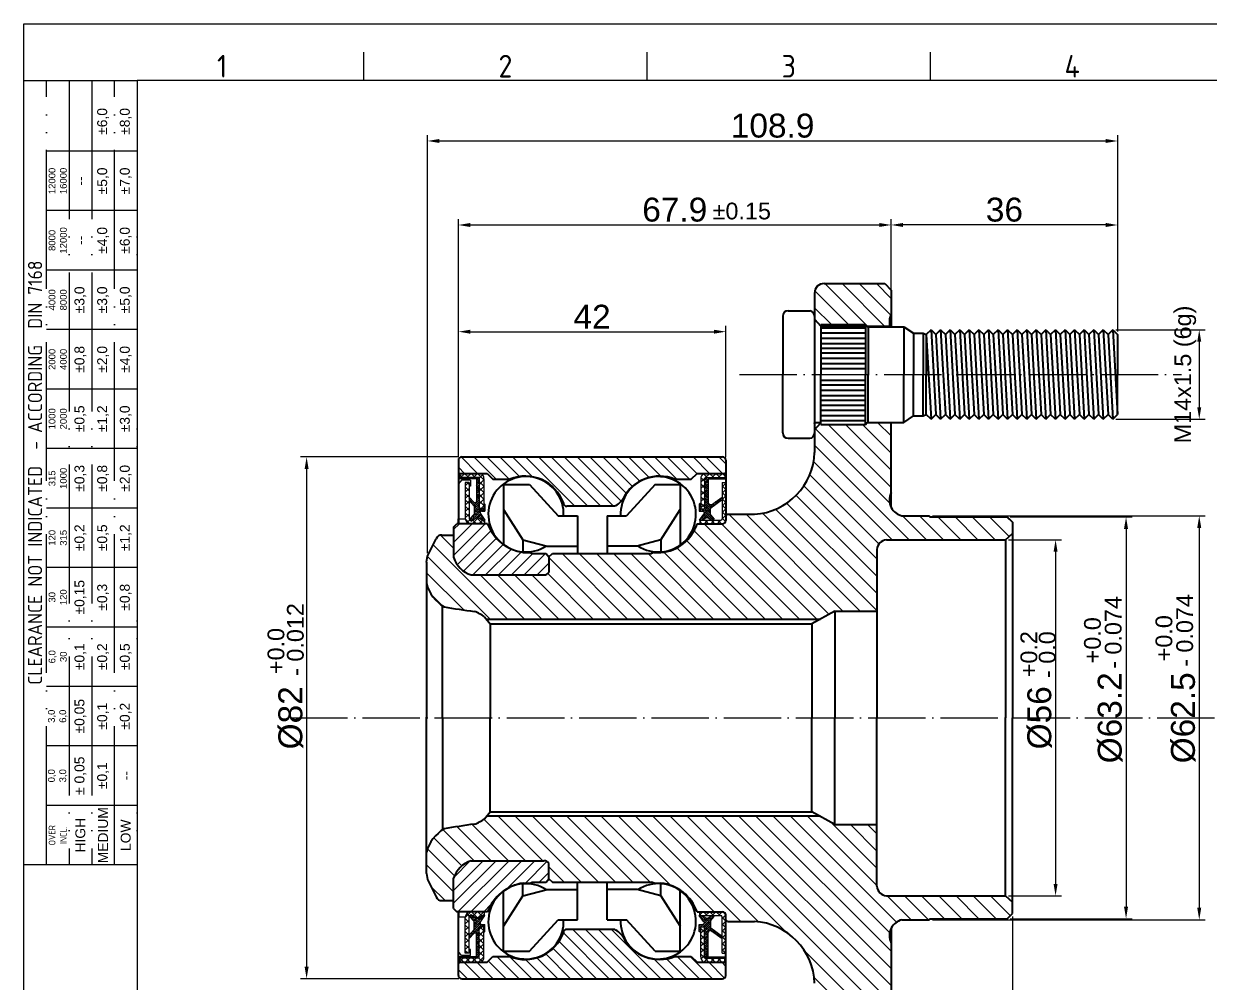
# Model space of a CAD drawing. Header units: millimetres. Extents: x 2411 to 2909, y 698 to 1050.
# Drawn here: x 2411.3 to 2659.3, y 849.1 to 1049.7 of the extents above; entities that cross this region are included whole.
import ezdxf
from ezdxf.enums import TextEntityAlignment as Align

# ---------------------------------------------------------------- set-up
doc = ezdxf.new("R2010")
doc.units = ezdxf.units.MM
doc.linetypes.add('ACAD_ISO04W100', pattern=[30, 24, -3, 0, -3])
doc.linetypes.add('ACAD_ISO05W100', pattern=[33, 24, -3, 0, -3, 0, -3])
for name, color, linetype, lineweight in [('AM_0', 7, 'Continuous', 40), ('AM_4', 1, 'ACAD_ISO04W100', 25), ('AM_5', 3, 'Continuous', 25), ('AM_BOR', 2, 'ACAD_ISO05W100', 35)]:
    doc.layers.add(name, color=color, linetype=linetype, lineweight=lineweight)
doc.styles.add('ACISOTS', font='isocp.shx', dxfattribs={"height": 1})
doc.styles.get("Standard").update_dxf_attribs({"font": 'arial.ttf'})
doc.dimstyles.new('ISO-25', dxfattribs={"dimtxt": 3, "dimasz": 2.5, "dimexe": 1.25, "dimexo": 0.625, "dimtad": 1, "dimtxsty": 'Standard', "dimcen": 2.5, "dimadec": 0, "dimazin": 0, "dimtfac": 1, "dimtmove": 0, "dimatfit": 3, "dimfxl": 1, "dimarcsym": 0})

# ---------------------------------------------------------------- blocks, each defined once
blk = doc.blocks.new('A3 ZTL')
for p, q in [((19.57, 280.82), (19.57, 9.78)), ((401.17, 280.82), (19.57, 280.82))]:
    blk.add_line(p, q)
at = {"layer": 'AM_BOR', "color": 135, "linetype": 'Continuous', "lineweight": 25}
for p, q in [((0, 0), (0, 290.61)), ((0, 290.61), (410.96, 290.61))]:
    blk.add_line(p, q, dxfattribs=at)
at = {"layer": 'AM_BOR', "color": 135, "lineweight": 25}
for p, q in [((58.71, 280.82), (58.71, 285.71)), ((107.63, 280.82), (107.63, 285.71)), ((156.56, 280.82), (156.56, 285.71)), ((3.91, 145.3), (3.91, 280.82)), ((7.83, 280.82), (7.83, 145.3)), ((11.74, 280.82), (11.74, 145.3)), ((15.66, 145.3), (15.66, 280.82)), ((19.57, 268.59), (3.91, 268.59)), ((19.57, 258.32), (3.91, 258.32)), ((19.57, 248.04), (3.91, 248.04)), ((19.57, 237.77), (3.91, 237.77)), ((19.57, 227.5), (3.91, 227.5)), ((19.57, 217.22), (3.91, 217.22)), ((19.57, 206.95), (3.91, 206.95)), ((19.57, 196.67), (3.91, 196.67)), ((19.57, 186.4), (3.91, 186.4)), ((19.57, 176.13), (3.91, 176.13)), ((19.57, 165.85), (3.91, 165.85)), ((19.57, 155.58), (3.91, 155.58))]:
    blk.add_line(p, q, dxfattribs=at)
blk.add_lwpolyline([(19.57, 145.3), (0, 145.3), (0, 280.82), (19.57, 280.82)], close=True, dxfattribs=at)
at = {"layer": 'AM_BOR', "color": 135, "lineweight": 25, "style": 'ACISOTS'}
for s, p in [('1', (34.25, 283.27)), ('2', (83.17, 283.27)), ('3', (132.09, 283.27)), ('4', (181.02, 283.27))]:
    blk.add_text(s, height=3.91, dxfattribs=at).set_placement(p, align=Align.MIDDLE)
at = {"layer": 'AM_BOR', "color": 135, "lineweight": 25, "attachment_point": 5, "rotation": 90}
for s, insert, char_height, width in [('±6,0', (13.7, 273.73), 1.712, 10.274), ('±8,0', (17.61, 273.73), 1.712, 10.274), ('12000\\P16000', (5.87, 263.45), 1.174, 10.274), ('±5,0', (13.7, 263.45), 1.712, 10.274), ('±7,0', (17.61, 263.45), 1.712, 10.274), ('--', (9.78, 263.45), 1.712, 10.274), ('8000\\P12000', (5.87, 253.18), 1.174, 10.274), ('±4,0', (13.7, 253.18), 1.712, 10.274), ('±6,0', (17.61, 253.18), 1.712, 10.274), ('--', (9.78, 253.18), 1.712, 10.274), ('{\\Fisocp.shx|c0;CLEARANCE NOT INDICATED  - ACCORDING  DIN 7168}', (1.96, 213.06), 2.4462, 135.5186), ('4000\\P8000', (5.87, 242.91), 1.174, 10.274), ('±3,0', (9.78, 242.91), 1.712, 10.274), ('±3,0', (13.7, 242.91), 1.712, 10.274), ('±5,0', (17.61, 242.91), 1.712, 10.274), ('2000\\P4000', (5.87, 232.63), 1.174, 10.274), ('±0,8', (9.78, 232.63), 1.712, 10.274), ('±2,0', (13.7, 232.63), 1.712, 10.274), ('±4,0', (17.61, 232.63), 1.712, 10.274), ('1000\\P2000', (5.87, 222.36), 1.174, 10.274), ('±0,5', (9.78, 222.36), 1.712, 10.274), ('±1,2', (13.7, 222.36), 1.712, 10.274), ('±3,0', (17.61, 222.36), 1.712, 10.274), ('315\\P1000', (5.87, 212.08), 1.174, 10.274), ('±0,3', (9.78, 212.08), 1.712, 10.274), ('±0,8', (13.7, 212.08), 1.712, 10.274), ('±2,0', (17.61, 212.08), 1.712, 10.274), ('120\\P315', (5.87, 201.81), 1.174, 10.274), ('±0,2', (9.78, 201.81), 1.712, 10.274), ('±0,5', (13.7, 201.81), 1.712, 10.274), ('±1,2', (17.61, 201.81), 1.712, 10.274), ('30\\P120', (5.87, 191.54), 1.174, 10.274), ('±0,15', (9.78, 191.54), 1.712, 10.274), ('±0,3', (13.7, 191.54), 1.712, 10.274), ('±0,8', (17.61, 191.54), 1.712, 10.274), ('6,0\\P30', (5.87, 181.26), 1.174, 10.274), ('±0,1', (9.78, 181.26), 1.712, 10.274), ('±0,2', (13.7, 181.26), 1.712, 10.274), ('±0,5', (17.61, 181.26), 1.712, 10.274), ('±0,05', (9.78, 170.99), 1.712, 10.274), ('±0,1', (13.7, 170.99), 1.712, 10.274), ('±0,2', (17.61, 170.99), 1.712, 10.274), ('3,0\\P6,0', (5.87, 170.99), 1.174, 10.274), ('± 0,05', (9.78, 160.71), 1.712, 10.274), ('\\pt4.69206;±0,1', (13.7, 160.71), 1.7123, 10.274), ('0,0\\P3,0', (5.87, 160.71), 1.174, 10.274), ('--', (17.61, 160.71), 1.712, 10.274), ('MEDIUM', (13.7, 150.44), 1.712, 10.274), ('{\\Fisocp.shx|c0;OVER\\PINCL.}', (5.87, 150.44), 1.1742, 10.274), ('HIGH', (9.78, 150.44), 1.712, 10.274), ('LOW', (17.61, 150.44), 1.712, 10.274)]:
    blk.add_mtext(s, dxfattribs=dict(at, insert=insert, char_height=char_height, width=width))
blk = doc.blocks.new('*D11')
at = {"layer": 'AM_5', "color": 0, "lineweight": -2, "transparency": 16777216}
for p, q in [((2502.16, 959.11), (2502.16, 986.61)), ((2504.66, 985.36), (2555.55, 985.36)), ((2558.05, 959.11), (2558.05, 986.61))]:
    blk.add_line(p, q, dxfattribs=at)
at = {"layer": 'AM_5', "color": 0, "transparency": 16777216}
for points in [[(2504.66, 985.77), (2504.66, 984.94), (2502.16, 985.36)], [(2555.55, 985.77), (2555.55, 984.94), (2558.05, 985.36)]]:
    blk.add_solid(points, dxfattribs=at)
at = {"layer": 'Defpoints', "color": 0, "transparency": 16777216}
for p in [(2558.05, 985.36), (2502.16, 958.48), (2558.05, 958.48)]:
    blk.add_point(p, dxfattribs=at)
at = {"layer": 'AM_5', "color": 0, "transparency": 16777216, "insert": (2530.1, 988.49), "char_height": 3, "attachment_point": 5}
blk.add_mtext('{\\H1.6667x;42}', dxfattribs=at)
blk = doc.blocks.new('*D12')
at = {"layer": 'AM_5', "color": 0, "lineweight": -2, "transparency": 16777216}
for p, q in [((2502.16, 959.11), (2502.16, 1008.92)), ((2504.66, 1007.67), (2590.1, 1007.67)), ((2592.6, 994.03), (2592.6, 1008.92))]:
    blk.add_line(p, q, dxfattribs=at)
at = {"layer": 'AM_5', "color": 0, "transparency": 16777216}
for points in [[(2504.66, 1008.09), (2504.66, 1007.25), (2502.16, 1007.67)], [(2590.1, 1008.09), (2590.1, 1007.25), (2592.6, 1007.67)]]:
    blk.add_solid(points, dxfattribs=at)
at = {"layer": 'Defpoints', "color": 0, "transparency": 16777216}
for p in [(2592.6, 1007.67), (2592.6, 993.41), (2502.16, 958.48)]:
    blk.add_point(p, dxfattribs=at)
at = {"layer": 'AM_5', "color": 0, "transparency": 16777216, "insert": (2547.38, 1010.85), "char_height": 3, "attachment_point": 5}
blk.add_mtext('{\\H1.6667x;67.9}', dxfattribs=at)
blk = doc.blocks.new('*D13')
at = {"layer": 'AM_5', "color": 0, "lineweight": -2, "transparency": 16777216}
for p, q in [((2592.6, 1008.29), (2592.6, 1008.92)), ((2637.44, 1007.67), (2595.1, 1007.67)), ((2639.94, 985.37), (2639.94, 1008.92))]:
    blk.add_line(p, q, dxfattribs=at)
at = {"layer": 'AM_5', "color": 0, "transparency": 16777216}
for points in [[(2595.1, 1008.09), (2595.1, 1007.25), (2592.6, 1007.67)], [(2637.44, 1008.09), (2637.44, 1007.25), (2639.94, 1007.67)]]:
    blk.add_solid(points, dxfattribs=at)
at = {"layer": 'Defpoints', "color": 0, "transparency": 16777216}
for p in [(2592.6, 1007.67), (2592.6, 1007.67), (2639.94, 984.74)]:
    blk.add_point(p, dxfattribs=at)
at = {"layer": 'AM_5', "color": 0, "transparency": 16777216, "insert": (2616.27, 1010.85), "char_height": 3, "attachment_point": 5}
blk.add_mtext('{\\H1.6667x;36}', dxfattribs=at)
blk = doc.blocks.new('*D14')
at = {"layer": 'AM_5', "color": 0, "lineweight": -2, "transparency": 16777216}
for p, q in [((2601.23, 946.85), (2658.24, 946.85)), ((2656.99, 944.35), (2656.99, 864.91)), ((2601.23, 862.41), (2658.24, 862.41))]:
    blk.add_line(p, q, dxfattribs=at)
at = {"layer": 'AM_5', "color": 0, "transparency": 16777216}
for points in [[(2656.57, 944.35), (2657.4, 944.35), (2656.99, 946.85)], [(2656.57, 864.91), (2657.4, 864.91), (2656.99, 862.41)]]:
    blk.add_solid(points, dxfattribs=at)
at = {"layer": 'Defpoints', "color": 0, "transparency": 16777216}
for p in [(2600.6, 946.85), (2600.6, 862.41), (2656.99, 862.41)]:
    blk.add_point(p, dxfattribs=at)
at = {"layer": 'AM_5', "color": 0, "transparency": 16777216, "insert": (2653.67, 904.63), "char_height": 3, "attachment_point": 5, "rotation": 90}
blk.add_mtext('{\\H1.6667x;%%C62.5}', dxfattribs=at)
blk = doc.blocks.new('*D15')
at = {"layer": 'AM_5', "color": 0, "lineweight": -2, "transparency": 16777216}
for p, q in [((2617.12, 941.85), (2628.21, 941.85)), ((2626.96, 939.35), (2626.96, 869.91)), ((2617.12, 867.41), (2628.21, 867.41))]:
    blk.add_line(p, q, dxfattribs=at)
at = {"layer": 'AM_5', "color": 0, "transparency": 16777216}
for points in [[(2626.55, 939.35), (2627.38, 939.35), (2626.96, 941.85)], [(2626.55, 869.91), (2627.38, 869.91), (2626.96, 867.41)]]:
    blk.add_solid(points, dxfattribs=at)
at = {"layer": 'Defpoints', "color": 0, "transparency": 16777216}
for p in [(2616.49, 941.85), (2616.49, 867.41), (2626.96, 867.41)]:
    blk.add_point(p, dxfattribs=at)
at = {"layer": 'AM_5', "color": 0, "transparency": 16777216, "insert": (2623.65, 904.63), "char_height": 3, "attachment_point": 5, "rotation": 90}
blk.add_mtext('{\\H1.6667x;%%C56}', dxfattribs=at)
blk = doc.blocks.new('*D16')
at = {"layer": 'AM_5', "color": 0, "lineweight": -2, "transparency": 16777216}
for p, q in [((2617.45, 946.63), (2642.94, 946.63)), ((2641.69, 944.13), (2641.69, 865.13)), ((2617.45, 862.63), (2642.94, 862.63))]:
    blk.add_line(p, q, dxfattribs=at)
at = {"layer": 'AM_5', "color": 0, "transparency": 16777216}
for points in [[(2641.27, 944.13), (2642.11, 944.13), (2641.69, 946.63)], [(2641.27, 865.13), (2642.11, 865.13), (2641.69, 862.63)]]:
    blk.add_solid(points, dxfattribs=at)
at = {"layer": 'Defpoints', "color": 0, "transparency": 16777216}
for p in [(2616.83, 946.63), (2616.83, 862.63), (2641.69, 862.63)]:
    blk.add_point(p, dxfattribs=at)
at = {"layer": 'AM_5', "color": 0, "transparency": 16777216, "insert": (2638.37, 904.63), "char_height": 3, "attachment_point": 5, "rotation": 90}
blk.add_mtext('{\\H1.6667x;%%C63.2}', dxfattribs=at)
blk = doc.blocks.new('*D17')
at = {"layer": 'AM_5', "color": 0, "lineweight": -2, "transparency": 16777216}
for p, q in [((2495.71, 939.03), (2495.71, 1026.48)), ((2498.21, 1025.23), (2637.44, 1025.23)), ((2639.94, 985.99), (2639.94, 1026.48))]:
    blk.add_line(p, q, dxfattribs=at)
at = {"layer": 'AM_5', "color": 0, "transparency": 16777216}
for points in [[(2498.21, 1025.65), (2498.21, 1024.82), (2495.71, 1025.23)], [(2637.44, 1025.65), (2637.44, 1024.82), (2639.94, 1025.23)]]:
    blk.add_solid(points, dxfattribs=at)
at = {"layer": 'Defpoints', "color": 0, "transparency": 16777216}
for p in [(2639.94, 1025.23), (2639.94, 985.37), (2495.71, 938.41)]:
    blk.add_point(p, dxfattribs=at)
at = {"layer": 'AM_5', "color": 0, "transparency": 16777216, "insert": (2567.83, 1028.41), "char_height": 3, "attachment_point": 5}
blk.add_mtext('{\\H1.6667x;108.9}', dxfattribs=at)
blk = doc.blocks.new('*D18')
at = {"layer": 'AM_5', "color": 0, "lineweight": -2, "transparency": 16777216}
for p, q in [((2502.23, 959.18), (2469.19, 959.18)), ((2470.44, 956.68), (2470.44, 852.57)), ((2502.23, 850.07), (2469.19, 850.07))]:
    blk.add_line(p, q, dxfattribs=at)
at = {"layer": 'AM_5', "color": 0, "transparency": 16777216}
for points in [[(2470.03, 956.68), (2470.86, 956.68), (2470.44, 959.18)], [(2470.03, 852.57), (2470.86, 852.57), (2470.44, 850.07)]]:
    blk.add_solid(points, dxfattribs=at)
at = {"layer": 'Defpoints', "color": 0, "transparency": 16777216}
for p in [(2502.86, 959.18), (2470.44, 850.07), (2502.86, 850.07)]:
    blk.add_point(p, dxfattribs=at)
at = {"layer": 'AM_5', "color": 0, "transparency": 16777216, "insert": (2467.13, 904.63), "char_height": 3, "attachment_point": 5, "rotation": 90}
blk.add_mtext('{\\H1.6667x;%%C82}', dxfattribs=at)
blk = doc.blocks.new('*D19')
at = {"layer": 'AM_5', "color": 0, "lineweight": -2, "transparency": 16777216}
for p, q in [((2617.94, 863.12), (2617.94, 802.89)), ((2592.6, 814.56), (2592.6, 802.89)), ((2615.44, 804.14), (2595.1, 804.14))]:
    blk.add_line(p, q, dxfattribs=at)
at = {"layer": 'AM_5', "color": 0, "transparency": 16777216}
for points in [[(2595.1, 804.56), (2595.1, 803.73), (2592.6, 804.14)], [(2615.44, 804.56), (2615.44, 803.73), (2617.94, 804.14)]]:
    blk.add_solid(points, dxfattribs=at)
at = {"layer": 'Defpoints', "color": 0, "transparency": 16777216}
for p in [(2617.94, 863.74), (2592.6, 815.18), (2592.6, 804.14)]:
    blk.add_point(p, dxfattribs=at)
at = {"layer": 'AM_5', "color": 0, "transparency": 16777216, "insert": (2605.27, 807.32), "char_height": 3, "attachment_point": 5}
blk.add_mtext('{\\H1.6667x;19}', dxfattribs=at)
blk = doc.blocks.new('*D20')
at = {"layer": 'AM_5', "color": 0, "lineweight": -2, "transparency": 16777216}
for p, q in [((2639.56, 985.74), (2658.24, 985.74)), ((2656.99, 983.24), (2656.99, 969.57)), ((2639.56, 967.07), (2658.24, 967.07))]:
    blk.add_line(p, q, dxfattribs=at)
at = {"layer": 'AM_5', "color": 0, "transparency": 16777216}
for points in [[(2656.57, 983.24), (2657.4, 983.24), (2656.99, 985.74)], [(2656.57, 969.57), (2657.4, 969.57), (2656.99, 967.07)]]:
    blk.add_solid(points, dxfattribs=at)
at = {"layer": 'Defpoints', "color": 0, "transparency": 16777216}
for p in [(2638.94, 985.74), (2638.94, 967.07), (2656.99, 967.07)]:
    blk.add_point(p, dxfattribs=at)
at = {"layer": 'AM_5', "color": 0, "transparency": 16777216, "insert": (2654.07, 976.41), "char_height": 3, "attachment_point": 5, "rotation": 90}
blk.add_mtext('{\\H1.1667x;M14x1.5 (6g)}', dxfattribs=at)

msp = doc.modelspace()

# ---------------------------------------------------------------- hatches: boundary and pattern name
at = {"layer": 'AM_4'}
h = msp.add_hatch(dxfattribs=at)
h.set_pattern_fill('ANSI31', color=256, scale=0.6, angle=90)
h.paths.add_polyline_path([(2558.047, 958.485, 0.4142136), (2557.347, 959.185), (2502.859, 959.185, 0.4142136), (2502.159, 958.485), (2502.159, 955.963), (2502.381, 955.74), (2508.159, 955.74), (2509.381, 954.518), (2512.936, 954.518, -0.4280932), (2524.103, 949.573, 0.4231635), (2524.803, 948.852), (2534.825, 948.852, 0.1380842), (2536.603, 950.518, -0.3895456), (2547.381, 954.518), (2550.825, 954.518), (2552.047, 955.74), (2557.825, 955.74), (2558.047, 955.963)])
h = msp.add_hatch(dxfattribs=at)
h.set_pattern_fill('ANSI38', color=256, scale=0.1)
h.paths.add_polyline_path([(2506.492, 954.852), (2502.159, 954.852), (2502.159, 954.629), (2505.936, 954.629), (2505.936, 949.852, -0.618034), (2505.381, 949.74), (2504.381, 950.74), (2504.381, 950.042), (2505.492, 948.852), (2505.492, 947.185), (2504.492, 946.185), (2504.825, 945.74), (2505.936, 946.518), (2506.381, 946.518), (2507.492, 945.74), (2507.714, 945.963), (2506.825, 947.185), (2506.714, 947.407, -0.5351838), (2507.047, 947.852), (2507.714, 947.852), (2507.714, 949.296), (2507.492, 949.518), (2507.492, 948.296), (2506.492, 948.296)])
h = msp.add_hatch(dxfattribs=at)
h.set_pattern_fill('ANSI38', color=256, scale=0.1)
h.paths.add_polyline_path([(2557.27, 950.268), (2557.27, 950.772), (2555.047, 949.185), (2554.492, 949.185), (2554.492, 949.407), (2554.381, 949.518), (2554.381, 954.629), (2558.047, 954.629), (2558.047, 954.852), (2553.714, 954.852), (2553.603, 954.629), (2553.603, 948.296), (2552.825, 948.296), (2552.825, 949.518), (2552.492, 949.296), (2552.492, 947.852), (2553.159, 947.852, -0.25), (2553.603, 947.407), (2553.381, 947.185), (2552.492, 945.963), (2552.603, 945.889), (2552.603, 945.963), (2553.143, 945.963), (2553.936, 946.518), (2554.27, 946.518), (2555.063, 945.963), (2555.492, 945.963), (2555.603, 946.185), (2554.825, 947.074), (2554.825, 948.296), (2554.936, 948.518)])
h = msp.add_hatch(dxfattribs=at)
h.set_pattern_fill('ANSI31', color=256, scale=0.6)
h.paths.add_polyline_path([(2508.27, 945.185), (2501.825, 945.185), (2501.159, 944.518), (2501.159, 938.185, 0.2477904), (2504.825, 934.518), (2520.047, 934.518, 0.3027756), (2521.047, 935.074), (2521.047, 938.296), (2520.492, 938.963), (2517.603, 938.963), (2517.159, 939.185), (2515.714, 939.185, -0.0907368), (2512.504, 940.273, -0.0219512), (2511.913, 940.631, -0.1587556)])
h = msp.add_hatch(dxfattribs=at)
h.set_pattern_fill('ANSI31', color=256, scale=0.6)
h.paths.add_polyline_path([(2521.047, 874.185, 0.3027756), (2520.047, 874.74), (2504.825, 874.74, 0.2477904), (2501.159, 871.074), (2501.159, 864.74), (2501.825, 864.074), (2508.27, 864.074, -0.1587556), (2511.913, 868.628, -0.0219512), (2512.504, 868.986, -0.0907368), (2515.714, 870.074), (2517.159, 870.074), (2517.603, 870.296), (2520.492, 870.296), (2521.047, 870.963)])
h = msp.add_hatch(dxfattribs=at)
h.set_pattern_fill('ANSI38', color=256, scale=0.1)
h.paths.add_polyline_path([(2506.492, 860.963), (2507.492, 860.963), (2507.492, 859.74), (2507.714, 859.963), (2507.714, 861.407), (2507.047, 861.407, -0.5351838), (2506.714, 861.852), (2506.825, 862.074), (2507.714, 863.296), (2507.492, 863.518), (2506.381, 862.74), (2505.936, 862.74), (2504.825, 863.518), (2504.492, 863.074), (2505.492, 862.074), (2505.492, 860.407), (2504.381, 859.217), (2504.381, 858.518), (2505.381, 859.518, -0.618034), (2505.936, 859.407), (2505.936, 854.629), (2502.159, 854.629), (2502.159, 854.407), (2506.492, 854.407)])
h = msp.add_hatch(dxfattribs=at)
h.set_pattern_fill('ANSI38', color=256, scale=0.1)
h.paths.add_polyline_path([(2554.825, 862.185), (2555.603, 863.074), (2555.492, 863.296), (2555.063, 863.296), (2554.27, 862.74), (2553.936, 862.74), (2553.143, 863.296), (2552.603, 863.296), (2552.603, 863.37), (2552.492, 863.296), (2553.381, 862.074), (2553.603, 861.852, -0.25), (2553.159, 861.407), (2552.492, 861.407), (2552.492, 859.963), (2552.825, 859.74), (2552.825, 860.963), (2553.603, 860.963), (2553.603, 854.629), (2553.714, 854.407), (2558.047, 854.407), (2558.047, 854.629), (2554.381, 854.629), (2554.381, 859.74), (2554.492, 859.852), (2554.492, 860.074), (2555.047, 860.074), (2557.27, 858.486), (2557.27, 858.99), (2554.936, 860.74), (2554.825, 860.963)])
h = msp.add_hatch(dxfattribs=at)
h.set_pattern_fill('ANSI31', color=256, scale=0.6, angle=90)
h.paths.add_polyline_path([(2536.603, 858.74, 0.1380842), (2534.825, 860.407), (2524.803, 860.407, 0.4231635), (2524.103, 859.686, -0.4280932), (2512.936, 854.74), (2509.381, 854.74), (2508.159, 853.518), (2502.381, 853.518), (2502.159, 853.296), (2502.159, 850.774, 0.4142136), (2502.859, 850.074), (2557.347, 850.074, 0.4142136), (2558.047, 850.774), (2558.047, 853.296), (2557.825, 853.518), (2552.047, 853.518), (2550.825, 854.74), (2547.381, 854.74, -0.3895456)])
at = {"layer": 'AM_5'}
h = msp.add_hatch(dxfattribs=at)
h.set_pattern_fill('ANSI31', color=256, scale=0.8, angle=90)
h.paths.add_polyline_path([(2592.603, 994.074), (2591.27, 995.407), (2578.603, 995.407, 0.4444444), (2576.603, 993.407), (2576.603, 987.963), (2577.936, 986.518), (2577.936, 986.852), (2587.27, 986.852), (2587.492, 986.518), (2592.27, 986.518), (2592.27, 988.074), (2592.603, 989.074)])
h = msp.add_hatch(dxfattribs=at)
h.set_pattern_fill('ANSI31', color=256, scale=0.8, angle=90)
h.paths.add_polyline_path([(2617.936, 945.518), (2616.825, 946.629), (2600.603, 946.629), (2600.603, 946.852), (2594.825, 946.852, -0.1964349), (2592.603, 948.574, -0.2120885), (2592.603, 951.74), (2592.603, 966.407), (2587.825, 966.407), (2587.492, 966.296), (2587.27, 965.963), (2577.936, 965.963), (2577.936, 966.296), (2576.603, 964.852), (2576.603, 960.129, -0.3855265), (2564.047, 947.185), (2558.381, 947.185), (2558.047, 946.852), (2558.047, 945.852, -0.3333333), (2557.381, 945.185), (2552.047, 945.185, -0.3016215), (2544.492, 939.185), (2543.047, 939.185), (2542.492, 938.963), (2521.825, 938.963), (2521.047, 938.296), (2521.047, 935.074, -0.3027756), (2520.047, 934.518), (2504.825, 934.518, -0.2477904), (2501.159, 938.185), (2501.159, 942.852), (2498.714, 942.852, 0.3190907), (2497.492, 942.074), (2495.714, 938.407), (2495.492, 937.185), (2495.492, 932.713, 0.1943167), (2499.159, 927.852, 0.0090354), (2505.492, 926.852, -0.1038075), (2507.603, 925.74), (2508.073, 925.185), (2577.64, 925.185), (2580.825, 926.963), (2589.603, 926.963), (2589.603, 939.852, -0.3487625), (2591.603, 941.852), (2616.492, 941.852), (2617.936, 943.185)])
h = msp.add_hatch(dxfattribs=at)
h.set_pattern_fill('ANSI37', color=256, scale=0.3)
h.paths.add_polyline_path([(2553.603, 860.963), (2552.825, 860.963), (2552.825, 854.629, 0.2433104), (2553.381, 853.518), (2557.825, 853.518), (2557.825, 854.407), (2553.714, 854.407), (2553.603, 854.629)])
h.paths.add_polyline_path([(2558.047, 863.407, 0.3333333), (2557.381, 864.074), (2552.603, 864.074), (2552.603, 863.296), (2557.159, 863.296), (2557.27, 862.963), (2557.27, 855.407), (2558.047, 855.407)])
h.paths.add_polyline_path([(2507.492, 860.963), (2506.492, 860.963), (2506.492, 854.407), (2502.381, 854.407), (2502.381, 853.518), (2506.825, 853.518, 0.3027756), (2507.492, 854.629)])
h.paths.add_polyline_path([(2504.381, 862.963), (2504.492, 863.296), (2504.659, 863.296), (2504.825, 863.518), (2505.936, 862.74), (2506.381, 862.74), (2507.492, 863.518), (2507.603, 863.407), (2507.603, 864.074), (2504.714, 864.074, 0.4), (2503.603, 862.963), (2503.603, 855.407), (2504.381, 855.407)])
h.paths.add_polyline_path([(2507.492, 954.629, 0.3027756), (2506.825, 955.74), (2502.381, 955.74), (2502.381, 954.852), (2506.492, 954.852), (2506.492, 948.296), (2507.492, 948.296)])
h.paths.add_polyline_path([(2504.381, 953.852), (2503.603, 953.852), (2503.603, 946.296, 0.4), (2504.714, 945.185), (2507.603, 945.185), (2507.603, 945.852), (2507.492, 945.74), (2506.381, 946.518), (2505.936, 946.518), (2504.825, 945.74), (2504.659, 945.963), (2504.492, 945.963), (2504.381, 946.296)])
h.paths.add_polyline_path([(2558.047, 953.852), (2557.27, 953.852), (2557.27, 946.296), (2557.159, 945.963), (2552.603, 945.963), (2552.603, 945.185), (2557.381, 945.185, 0.3333333), (2558.047, 945.852)])
h.paths.add_polyline_path([(2553.603, 954.629), (2553.714, 954.852), (2557.825, 954.852), (2557.825, 955.74), (2553.381, 955.74, 0.2433104), (2552.825, 954.629), (2552.825, 948.296), (2553.603, 948.296)])
h = msp.add_hatch(dxfattribs=at)
h.set_pattern_fill('ANSI31', color=256, scale=0.8, angle=90)
h.paths.add_polyline_path([(2589.603, 882.296), (2580.825, 882.296), (2577.64, 884.074), (2508.073, 884.074), (2507.603, 883.518, -0.1038075), (2505.492, 882.407, 0.0090354), (2499.159, 881.407, 0.1943167), (2495.492, 876.546), (2495.492, 872.074), (2495.714, 870.852), (2497.492, 867.185, 0.3190907), (2498.714, 866.407), (2501.159, 866.407), (2501.159, 871.074, -0.2477904), (2504.825, 874.74), (2520.047, 874.74, -0.3027756), (2521.047, 874.185), (2521.047, 870.963), (2521.825, 870.296), (2542.492, 870.296), (2543.047, 870.074), (2544.492, 870.074, -0.2843697), (2552.047, 864.074), (2557.381, 864.074, -0.3333333), (2558.047, 863.407), (2558.047, 862.407), (2558.381, 862.074), (2564.047, 862.074, -0.3855265), (2576.603, 849.129), (2576.603, 839.513), (2577.228, 838.523), (2577.853, 839.513), (2578.478, 838.523), (2579.103, 839.513), (2579.728, 838.523), (2580.353, 839.513), (2580.978, 838.523), (2581.603, 839.513), (2582.228, 838.523), (2582.853, 839.513), (2583.478, 838.523), (2584.103, 839.513), (2584.728, 838.523), (2585.353, 839.513), (2585.978, 838.523), (2586.603, 839.513), (2587.228, 838.523), (2587.853, 839.513), (2588.478, 838.523), (2589.103, 839.513), (2589.728, 838.523), (2590.353, 839.513), (2590.978, 838.523), (2591.603, 839.513), (2592.228, 838.523), (2592.603, 839.117), (2592.603, 857.518, -0.2120885), (2592.603, 860.685, -0.1964349), (2594.825, 862.407), (2600.603, 862.407), (2600.603, 862.629), (2616.825, 862.629), (2617.936, 863.74), (2617.936, 866.074), (2616.492, 867.407), (2591.603, 867.407, -0.3487625), (2589.603, 869.407)])

# ---------------------------------------------------------------- linework, layer by layer
at = {"layer": 'AM_0'}
for p, q in [((2578.603, 995.407), (2591.27, 995.407)), ((2591.27, 995.407), (2592.603, 994.074)), ((2576.603, 993.407), (2576.603, 960.129)), ((2592.603, 994.074), (2592.603, 986.407)), ((2571.047, 989.74), (2575.603, 989.74)), ((2569.936, 988.629), (2569.936, 976.407)), ((2576.603, 987.963), (2577.936, 986.518)), ((2592.603, 989.074), (2592.27, 988.074)), ((2592.27, 988.074), (2592.27, 986.518)), ((2577.936, 986.852), (2577.936, 976.407)), ((2577.936, 986.852), (2587.27, 986.852)), ((2577.936, 986.518), (2592.603, 986.518)), ((2587.27, 986.074), (2577.936, 986.074)), ((2587.27, 985.074), (2577.936, 985.074)), ((2587.27, 986.852), (2587.27, 976.407)), ((2587.27, 986.852), (2587.492, 986.518)), ((2587.492, 986.518), (2587.825, 986.407)), ((2587.825, 986.407), (2587.825, 976.407)), ((2587.825, 986.407), (2595.27, 986.407)), ((2595.27, 986.407), (2595.27, 976.407)), ((2595.27, 986.407), (2597.27, 985.074)), ((2597.27, 985.074), (2597.27, 976.407)), ((2597.27, 985.074), (2599.27, 985.074)), ((2599.27, 985.074), (2599.27, 976.407)), ((2599.27, 985.074), (2599.936, 984.74)), ((2600.936, 985.74), (2599.936, 984.74)), ((2599.936, 984.74), (2599.936, 976.407)), ((2599.936, 984.74), (2600.936, 967.074)), ((2600.936, 985.74), (2601.936, 984.74)), ((2600.936, 985.74), (2601.936, 968.074)), ((2602.936, 985.74), (2601.936, 984.74)), ((2601.936, 984.74), (2602.936, 967.074)), ((2602.936, 985.74), (2603.936, 984.74)), ((2602.936, 985.74), (2603.936, 968.074)), ((2604.936, 985.74), (2603.936, 984.74)), ((2603.936, 984.74), (2604.936, 967.074)), ((2604.936, 985.74), (2605.936, 984.74)), ((2604.936, 985.74), (2605.936, 968.074)), ((2606.936, 985.74), (2605.936, 984.74)), ((2605.936, 984.74), (2606.936, 967.074)), ((2606.936, 985.74), (2607.936, 984.74)), ((2606.936, 985.74), (2607.936, 968.074)), ((2608.936, 985.74), (2607.936, 984.74)), ((2607.936, 984.74), (2608.936, 967.074)), ((2608.936, 985.74), (2609.936, 984.74)), ((2608.936, 985.74), (2609.936, 968.074)), ((2610.936, 985.74), (2609.936, 984.74)), ((2609.936, 984.74), (2610.936, 967.074)), ((2610.936, 985.74), (2611.936, 984.74)), ((2610.936, 985.74), (2611.936, 968.074)), ((2612.936, 985.74), (2611.936, 984.74)), ((2611.936, 984.74), (2612.936, 967.074)), ((2612.936, 985.74), (2613.936, 984.74)), ((2612.936, 985.74), (2613.936, 968.074)), ((2614.936, 985.74), (2613.936, 984.74)), ((2613.936, 984.74), (2614.936, 967.074)), ((2614.936, 985.74), (2615.936, 984.74)), ((2614.936, 985.74), (2615.936, 968.074)), ((2616.936, 985.74), (2615.936, 984.74)), ((2615.936, 984.74), (2616.936, 967.074)), ((2616.936, 985.74), (2617.936, 984.74)), ((2616.936, 985.74), (2617.936, 968.074)), ((2618.936, 985.74), (2617.936, 984.74)), ((2617.936, 984.74), (2618.936, 967.074)), ((2618.936, 985.74), (2619.936, 984.74)), ((2618.936, 985.74), (2619.936, 968.074)), ((2620.936, 985.74), (2619.936, 984.74)), ((2619.936, 984.74), (2620.936, 967.074)), ((2620.936, 985.74), (2621.936, 984.74)), ((2620.936, 985.74), (2621.936, 968.074)), ((2622.936, 985.74), (2621.936, 984.74)), ((2621.936, 984.74), (2622.936, 967.074)), ((2622.936, 985.74), (2623.936, 984.74)), ((2622.936, 985.74), (2623.936, 968.074)), ((2624.936, 985.74), (2623.936, 984.74)), ((2623.936, 984.74), (2624.936, 967.074)), ((2624.936, 985.74), (2625.936, 984.74)), ((2624.936, 985.74), (2625.936, 968.074)), ((2626.936, 985.74), (2625.936, 984.74)), ((2625.936, 984.74), (2626.936, 967.074)), ((2626.936, 985.74), (2627.936, 984.74)), ((2626.936, 985.74), (2627.936, 968.074)), ((2628.936, 985.74), (2627.936, 984.74)), ((2627.936, 984.74), (2628.936, 967.074)), ((2628.936, 985.74), (2629.936, 984.74)), ((2628.936, 985.74), (2629.936, 968.074)), ((2630.936, 985.74), (2629.936, 984.74)), ((2629.936, 984.74), (2630.936, 967.074)), ((2630.936, 985.74), (2631.936, 984.74)), ((2630.936, 985.74), (2631.936, 968.074)), ((2632.936, 985.74), (2631.936, 984.74)), ((2631.936, 984.74), (2632.936, 967.074)), ((2632.936, 985.74), (2633.936, 984.74)), ((2632.936, 985.74), (2633.936, 968.074)), ((2634.936, 985.74), (2633.936, 984.74)), ((2633.936, 984.74), (2634.936, 967.074)), ((2634.936, 985.74), (2635.936, 984.74)), ((2634.936, 985.74), (2635.936, 968.074)), ((2636.936, 985.74), (2635.936, 984.74)), ((2635.936, 984.74), (2636.936, 967.074)), ((2636.936, 985.74), (2637.936, 984.74)), ((2636.936, 985.74), (2637.936, 968.074)), ((2638.936, 985.74), (2637.936, 984.74)), ((2637.936, 984.74), (2638.936, 967.074)), ((2638.936, 985.74), (2639.936, 984.74)), ((2638.936, 985.74), (2639.936, 968.074)), ((2639.936, 984.74), (2639.936, 976.407)), ((2587.27, 983.963), (2577.936, 983.963)), ((2587.27, 982.852), (2577.936, 982.852)), ((2587.27, 981.852), (2577.936, 981.852)), ((2587.27, 980.852), (2577.936, 980.852)), ((2587.27, 979.74), (2577.936, 979.74)), ((2587.27, 978.629), (2577.936, 978.629)), ((2587.27, 977.629), (2577.936, 977.629)), ((2569.936, 964.185), (2569.936, 976.407)), ((2577.936, 965.963), (2577.936, 976.407)), ((2587.27, 975.185), (2577.936, 975.185)), ((2587.27, 965.963), (2587.27, 976.407)), ((2587.825, 966.407), (2587.825, 976.407)), ((2595.27, 966.407), (2595.27, 976.407)), ((2597.27, 967.74), (2597.27, 976.407)), ((2599.27, 967.74), (2599.27, 976.407)), ((2599.936, 968.074), (2599.936, 976.407)), ((2639.936, 968.074), (2639.936, 976.407)), ((2587.27, 974.185), (2577.936, 974.185)), ((2587.27, 973.074), (2577.936, 973.074)), ((2587.27, 971.963), (2577.936, 971.963)), ((2587.27, 970.963), (2577.936, 970.963)), ((2587.27, 969.963), (2577.936, 969.963)), ((2587.27, 968.852), (2577.936, 968.852)), ((2587.27, 967.74), (2577.936, 967.74)), ((2595.27, 966.407), (2597.27, 967.74)), ((2597.27, 967.74), (2599.27, 967.74)), ((2599.27, 967.74), (2599.936, 968.074)), ((2600.936, 967.074), (2599.936, 968.074)), ((2600.936, 967.074), (2601.936, 968.074)), ((2602.936, 967.074), (2601.936, 968.074)), ((2602.936, 967.074), (2603.936, 968.074)), ((2604.936, 967.074), (2603.936, 968.074)), ((2604.936, 967.074), (2605.936, 968.074)), ((2606.936, 967.074), (2605.936, 968.074)), ((2606.936, 967.074), (2607.936, 968.074)), ((2608.936, 967.074), (2607.936, 968.074)), ((2608.936, 967.074), (2609.936, 968.074)), ((2610.936, 967.074), (2609.936, 968.074)), ((2610.936, 967.074), (2611.936, 968.074)), ((2612.936, 967.074), (2611.936, 968.074)), ((2612.936, 967.074), (2613.936, 968.074)), ((2614.936, 967.074), (2613.936, 968.074)), ((2614.936, 967.074), (2615.936, 968.074)), ((2616.936, 967.074), (2615.936, 968.074)), ((2616.936, 967.074), (2617.936, 968.074)), ((2618.936, 967.074), (2617.936, 968.074)), ((2618.936, 967.074), (2619.936, 968.074)), ((2620.936, 967.074), (2619.936, 968.074)), ((2620.936, 967.074), (2621.936, 968.074)), ((2622.936, 967.074), (2621.936, 968.074)), ((2622.936, 967.074), (2623.936, 968.074)), ((2624.936, 967.074), (2623.936, 968.074)), ((2624.936, 967.074), (2625.936, 968.074)), ((2626.936, 967.074), (2625.936, 968.074)), ((2626.936, 967.074), (2627.936, 968.074)), ((2628.936, 967.074), (2627.936, 968.074)), ((2628.936, 967.074), (2629.936, 968.074)), ((2630.936, 967.074), (2629.936, 968.074)), ((2630.936, 967.074), (2631.936, 968.074)), ((2632.936, 967.074), (2631.936, 968.074)), ((2632.936, 967.074), (2633.936, 968.074)), ((2634.936, 967.074), (2633.936, 968.074)), ((2634.936, 967.074), (2635.936, 968.074)), ((2636.936, 967.074), (2635.936, 968.074)), ((2636.936, 967.074), (2637.936, 968.074)), ((2638.936, 967.074), (2637.936, 968.074)), ((2638.936, 967.074), (2639.936, 968.074)), ((2576.603, 966.296), (2576.825, 966.407)), ((2576.603, 964.852), (2577.936, 966.296)), ((2576.825, 966.407), (2577.936, 966.407)), ((2587.27, 966.74), (2577.936, 966.74)), ((2577.936, 965.963), (2587.27, 965.963)), ((2587.27, 965.963), (2587.492, 966.296)), ((2587.492, 966.296), (2587.825, 966.407)), ((2587.825, 966.407), (2595.27, 966.407)), ((2592.603, 948.574), (2592.603, 966.518)), ((2571.047, 963.074), (2575.603, 963.074)), ((2502.159, 958.485), (2502.159, 945.185)), ((2502.859, 959.185), (2557.347, 959.185)), ((2558.047, 958.485), (2558.047, 945.852)), ((2502.159, 955.963), (2502.381, 955.74)), ((2502.381, 955.74), (2508.159, 955.74)), ((2508.159, 955.74), (2509.381, 954.518)), ((2550.825, 954.518), (2552.047, 955.74)), ((2552.047, 955.74), (2557.825, 955.74)), ((2557.825, 955.74), (2558.047, 955.963)), ((2509.381, 954.518), (2512.936, 954.518)), ((2511.603, 953.407), (2511.603, 940.843)), ((2511.603, 953.407), (2517.047, 953.407)), ((2517.047, 953.407), (2523.047, 946.852)), ((2543.27, 953.407), (2537.27, 946.852)), ((2543.27, 953.407), (2548.492, 953.407)), ((2547.381, 954.518), (2550.825, 954.518)), ((2548.492, 953.407), (2548.492, 940.813)), ((2511.603, 948.185), (2515.603, 941.852)), ((2524.103, 949.574), (2524.103, 949.552)), ((2534.825, 948.852), (2524.803, 948.852)), ((2544.492, 941.852), (2548.492, 948.185)), ((2501.159, 944.518), (2501.825, 945.185)), ((2508.27, 945.185), (2501.825, 945.185)), ((2502.159, 945.185), (2502.159, 946.203)), ((2502.159, 945.185), (2502.159, 945.185)), ((2523.047, 946.852), (2527.047, 946.852)), ((2527.047, 946.852), (2527.047, 938.963)), ((2533.27, 946.852), (2533.27, 938.963)), ((2533.27, 946.852), (2537.27, 946.852)), ((2552.047, 945.185), (2557.381, 945.185)), ((2558.381, 947.185), (2558.047, 946.852)), ((2558.381, 947.185), (2564.047, 947.185)), ((2594.825, 946.852), (2600.603, 946.852)), ((2600.603, 946.629), (2600.603, 946.852)), ((2600.603, 946.629), (2616.825, 946.629)), ((2616.825, 946.629), (2617.936, 945.518)), ((2617.936, 945.518), (2617.936, 904.629)), ((2498.714, 942.852), (2501.159, 942.852)), ((2501.159, 944.518), (2501.159, 938.185)), ((2616.492, 941.852), (2617.936, 943.185)), ((2495.714, 938.407), (2497.492, 942.074)), ((2515.603, 941.852), (2515.603, 939.202)), ((2515.603, 941.852), (2520.714, 940.518)), ((2520.714, 940.518), (2527.047, 940.518)), ((2539.492, 940.518), (2533.27, 940.518)), ((2544.492, 941.852), (2539.492, 940.518)), ((2544.492, 941.852), (2544.492, 939.185)), ((2589.603, 939.852), (2589.603, 904.629)), ((2591.603, 941.852), (2616.492, 941.852)), ((2616.492, 941.852), (2616.492, 904.629)), ((2495.492, 937.185), (2495.714, 938.407)), ((2515.714, 939.185), (2517.159, 939.185)), ((2517.159, 939.185), (2517.603, 938.963)), ((2517.603, 938.963), (2520.492, 938.963)), ((2520.492, 938.963), (2521.047, 938.296)), ((2521.047, 938.296), (2521.825, 938.963)), ((2521.047, 938.296), (2521.047, 935.074)), ((2521.825, 938.963), (2542.492, 938.963)), ((2543.047, 939.185), (2542.492, 938.963)), ((2543.047, 939.185), (2544.492, 939.185)), ((2495.492, 937.185), (2495.492, 904.518)), ((2504.825, 934.518), (2520.047, 934.518)), ((2498.825, 904.629), (2498.825, 928.057)), ((2507.603, 925.74), (2508.825, 924.296)), ((2577.825, 925.185), (2508.073, 925.185)), ((2580.825, 926.963), (2576.047, 924.296)), ((2580.825, 926.963), (2589.603, 926.963)), ((2580.825, 926.963), (2580.825, 904.629)), ((2508.825, 924.296), (2576.047, 924.296)), ((2508.825, 924.296), (2508.825, 904.629)), ((2576.047, 924.296), (2576.047, 904.629)), ((2495.492, 872.074), (2495.492, 904.74)), ((2498.825, 904.629), (2498.825, 881.202)), ((2508.825, 884.963), (2508.825, 904.629)), ((2576.047, 884.963), (2576.047, 904.629)), ((2580.825, 882.296), (2580.825, 904.629)), ((2589.603, 869.407), (2589.603, 904.629)), ((2616.492, 867.407), (2616.492, 904.629)), ((2617.936, 863.74), (2617.936, 904.629)), ((2507.603, 883.518), (2508.825, 884.963)), ((2577.825, 884.074), (2508.073, 884.074)), ((2508.825, 884.963), (2576.047, 884.963)), ((2580.825, 882.296), (2576.047, 884.963)), ((2580.825, 882.296), (2589.603, 882.296)), ((2504.825, 874.74), (2520.047, 874.74)), ((2521.047, 870.963), (2521.047, 874.185)), ((2495.492, 872.074), (2495.714, 870.852)), ((2495.714, 870.852), (2497.492, 867.185)), ((2501.159, 864.74), (2501.159, 871.074)), ((2520.492, 870.296), (2521.047, 870.963)), ((2521.047, 870.963), (2521.825, 870.296)), ((2511.603, 855.852), (2511.603, 868.415)), ((2515.603, 867.407), (2515.603, 870.057)), ((2515.603, 867.407), (2520.714, 868.74)), ((2515.714, 870.074), (2517.159, 870.074)), ((2517.159, 870.074), (2517.603, 870.296)), ((2517.603, 870.296), (2520.492, 870.296)), ((2520.714, 868.74), (2527.047, 868.74)), ((2521.825, 870.296), (2542.492, 870.296)), ((2527.047, 862.407), (2527.047, 870.296)), ((2533.27, 862.407), (2533.27, 870.296)), ((2539.492, 868.74), (2533.27, 868.74)), ((2544.492, 867.407), (2539.492, 868.74)), ((2543.047, 870.074), (2542.492, 870.296)), ((2543.047, 870.074), (2544.492, 870.074)), ((2544.492, 867.407), (2544.492, 870.074)), ((2548.492, 855.852), (2548.492, 868.446)), ((2498.714, 866.407), (2501.159, 866.407)), ((2511.603, 861.074), (2515.603, 867.407)), ((2544.492, 867.407), (2548.492, 861.074)), ((2591.603, 867.407), (2616.492, 867.407)), ((2616.492, 867.407), (2617.936, 866.074)), ((2501.159, 864.74), (2501.825, 864.074)), ((2508.27, 864.074), (2501.825, 864.074)), ((2502.159, 850.774), (2502.159, 864.074)), ((2502.159, 864.074), (2502.159, 864.074)), ((2502.159, 864.074), (2502.159, 863.055)), ((2552.047, 864.074), (2557.381, 864.074)), ((2558.047, 850.774), (2558.047, 863.407)), ((2616.825, 862.629), (2617.936, 863.74)), ((2517.047, 855.852), (2523.047, 862.407)), ((2523.047, 862.407), (2527.047, 862.407)), ((2533.27, 862.407), (2537.27, 862.407)), ((2543.27, 855.852), (2537.27, 862.407)), ((2558.381, 862.074), (2558.047, 862.407)), ((2558.381, 862.074), (2564.047, 862.074)), ((2592.603, 860.685), (2592.603, 815.185)), ((2594.825, 862.407), (2600.603, 862.407)), ((2600.603, 862.629), (2616.825, 862.629)), ((2600.603, 862.629), (2600.603, 862.407)), ((2524.103, 859.685), (2524.103, 859.707)), ((2534.825, 860.407), (2524.803, 860.407)), ((2511.603, 855.852), (2517.047, 855.852)), ((2543.27, 855.852), (2548.492, 855.852)), ((2502.159, 853.296), (2502.381, 853.518)), ((2502.381, 853.518), (2508.159, 853.518)), ((2508.159, 853.518), (2509.381, 854.74)), ((2509.381, 854.74), (2512.936, 854.74)), ((2547.381, 854.74), (2550.825, 854.74)), ((2550.825, 854.74), (2552.047, 853.518)), ((2552.047, 853.518), (2557.825, 853.518)), ((2557.825, 853.518), (2558.047, 853.296)), ((2502.859, 850.074), (2557.347, 850.074))]:
    msp.add_line(p, q, dxfattribs=at)
for points in [[(2576.603, 976.407), (2576.603, 964.185)], [(2576.603, 966.185), (2576.603, 966.296)], [(2576.825, 966.407), (2576.825, 966.407)], [(2502.159, 954.852), (2502.159, 954.852)], [(2502.159, 854.407), (2502.159, 854.407)]]:
    msp.add_lwpolyline(points, dxfattribs=at)
for centre, radius, start, end in [((2578.506, 993.504), 1.905, 87.07502, 182.92498), ((2571.075, 988.602), 1.139, 91.39718, 178.60282), ((2575.446, 988.594), 1.157, 1.75085, 82.22357), ((2571.075, 964.213), 1.139, 181.39718, 268.60282), ((2575.446, 964.22), 1.157, 277.77643, 358.24915), ((2563.179, 960.589), 13.432, 273.70778, 358.03967), ((2502.859, 958.485), 0.7, 90, 180), ((2557.347, 958.485), 0.7, 0, 90), ((2516.285, 947.185), 7.879, 357.57386, 302.77931), ((2516.161, 946.719), 8.439, 19.76929, 112.46452), ((2543.931, 947.178), 7.879, 237.11727, 182.37511), ((2544.169, 946.651), 8.497, 67.79523, 152.92797), ((2532.754, 952.842), 4.496, 297.42854, 328.87624), ((2596.168, 950.157), 3.901, 156.05132, 203.94868), ((2524.803, 949.552), 0.7, 180, 270), ((2595.821, 950.432), 3.716, 209.99753, 254.4511), ((2517.082, 948.5), 9.415, 200.61698, 261.64747), ((2543.749, 947.878), 8.724, 274.88483, 342.02259), ((2557.27, 945.963), 0.786, 278.1301, 351.8699), ((2498.65, 941.603), 1.251, 87.0764, 157.86599), ((2591.862, 939.592), 2.274, 96.54629, 173.45371), ((2506.464, 939.824), 5.553, 197.16595, 252.83405), ((2520.131, 935.546), 1.031, 265.36454, 332.74467), ((2503.343, 934.821), 8.13, 195.03364, 239.01959), ((2529.992, 1102.574), 177.422, 259.99202, 262.06273), ((2503.9, 921.267), 5.807, 50.38846, 74.09446), ((2503.9, 887.992), 5.807, 285.90554, 309.61154), ((2503.343, 874.437), 8.13, 120.98041, 164.96636), ((2529.992, 706.685), 177.422, 97.93727, 100.00798), ((2506.464, 869.435), 5.553, 107.16595, 162.83405), ((2520.131, 873.713), 1.031, 27.25533, 94.63546), ((2517.082, 860.759), 9.415, 98.35253, 159.38302), ((2516.285, 862.074), 7.879, 57.22069, 2.42614), ((2543.931, 862.081), 7.879, 177.62489, 122.88273), ((2543.421, 860.969), 9.168, 19.798, 83.29459), ((2591.862, 869.666), 2.274, 186.54629, 263.45371), ((2498.65, 867.656), 1.251, 202.13401, 272.9236), ((2557.27, 863.296), 0.786, 8.1301, 81.8699), ((2563.179, 848.67), 13.432, 1.96033, 86.29222), ((2596.168, 859.102), 3.901, 156.05132, 203.94868), ((2595.821, 858.827), 3.716, 105.5489, 150.00247), ((2516.161, 862.539), 8.439, 247.53548, 340.23071), ((2524.803, 859.707), 0.7, 90, 180), ((2532.754, 856.416), 4.496, 31.12376, 62.57146), ((2544.169, 862.608), 8.497, 207.07203, 292.20477), ((2502.859, 850.774), 0.7, 180, 270), ((2557.347, 850.774), 0.7, 270, 0)]:
    msp.add_arc(centre, radius, start, end, dxfattribs=at)
at = {"layer": 'AM_4', "ltscale": 0.5}
for p, q in [((2560.906, 976.407), (2653.27, 976.407)), ((2467.002, 904.629), (2888.613, 904.629))]:
    msp.add_line(p, q, dxfattribs=at)
at = {"layer": 'AM_5'}
for p, q in [((2506.492, 954.852), (2502.159, 954.852)), ((2502.381, 955.74), (2502.381, 954.852)), ((2506.492, 954.852), (2506.492, 948.296)), ((2553.603, 954.629), (2553.714, 954.852)), ((2553.714, 954.852), (2558.047, 954.852)), ((2557.825, 955.74), (2557.825, 954.852)), ((2505.936, 954.629), (2502.159, 954.629)), ((2502.825, 954.296), (2502.159, 953.518)), ((2504.714, 954.296), (2502.825, 954.296)), ((2504.381, 953.852), (2503.603, 953.852)), ((2503.603, 953.852), (2503.603, 946.296)), ((2504.381, 953.852), (2504.381, 946.296)), ((2504.714, 953.074), (2504.381, 953.074)), ((2504.714, 954.296), (2504.714, 953.074)), ((2505.936, 954.629), (2505.936, 949.852)), ((2507.492, 954.629), (2507.492, 948.296)), ((2552.825, 954.629), (2552.825, 948.296)), ((2553.603, 954.629), (2553.603, 948.296)), ((2554.381, 954.629), (2554.381, 949.518)), ((2554.381, 954.629), (2558.047, 954.629)), ((2557.27, 953.852), (2557.27, 946.296)), ((2557.27, 953.852), (2558.047, 953.852)), ((2504.381, 950.74), (2505.381, 949.74)), ((2504.381, 950.042), (2505.492, 948.852)), ((2554.936, 948.518), (2557.27, 950.268)), ((2555.047, 949.185), (2557.27, 950.772)), ((2505.492, 948.852), (2505.492, 947.185)), ((2507.492, 948.296), (2506.492, 948.296)), ((2506.714, 947.407), (2506.825, 947.185)), ((2507.047, 947.852), (2507.714, 947.852)), ((2507.492, 949.518), (2507.714, 949.296)), ((2507.714, 949.296), (2507.714, 947.852)), ((2552.825, 949.518), (2552.492, 949.296)), ((2552.492, 949.296), (2552.492, 947.852)), ((2552.492, 947.852), (2553.159, 947.852)), ((2552.825, 948.296), (2553.603, 948.296)), ((2553.603, 947.407), (2553.381, 947.185)), ((2554.381, 949.518), (2554.492, 949.407)), ((2554.492, 949.407), (2554.492, 949.185)), ((2555.047, 949.185), (2554.492, 949.185)), ((2554.936, 948.518), (2554.825, 948.296)), ((2554.825, 947.074), (2554.825, 948.296)), ((2502.159, 946.203), (2503.609, 946.203)), ((2504.492, 946.185), (2505.492, 947.185)), ((2504.492, 946.185), (2504.825, 945.74)), ((2504.492, 945.963), (2504.659, 945.963)), ((2504.825, 945.74), (2505.936, 946.518)), ((2505.936, 946.518), (2506.381, 946.518)), ((2506.381, 946.518), (2507.492, 945.74)), ((2506.825, 947.185), (2507.714, 945.963)), ((2507.714, 945.963), (2507.492, 945.74)), ((2507.603, 945.852), (2507.603, 945.185)), ((2553.381, 947.185), (2552.492, 945.963)), ((2552.492, 945.963), (2552.603, 945.889)), ((2552.603, 945.963), (2557.159, 945.963)), ((2552.603, 945.963), (2552.603, 945.185)), ((2553.143, 945.963), (2553.936, 946.518)), ((2553.936, 946.518), (2554.27, 946.518)), ((2554.27, 946.518), (2555.063, 945.963)), ((2554.825, 947.074), (2555.603, 946.185)), ((2555.492, 945.963), (2555.603, 946.185)), ((2557.27, 946.296), (2557.159, 945.963)), ((2502.159, 863.055), (2503.609, 863.055)), ((2503.603, 855.407), (2503.603, 862.963)), ((2504.381, 855.407), (2504.381, 862.963)), ((2504.492, 863.074), (2504.825, 863.518)), ((2504.492, 863.296), (2504.659, 863.296)), ((2504.492, 863.074), (2505.492, 862.074)), ((2504.825, 863.518), (2505.936, 862.74)), ((2506.381, 862.74), (2507.492, 863.518)), ((2506.825, 862.074), (2507.714, 863.296)), ((2507.714, 863.296), (2507.492, 863.518)), ((2507.603, 863.407), (2507.603, 864.074)), ((2552.492, 863.296), (2552.603, 863.37)), ((2553.381, 862.074), (2552.492, 863.296)), ((2552.603, 863.296), (2552.603, 864.074)), ((2552.603, 863.296), (2557.159, 863.296)), ((2553.143, 863.296), (2553.936, 862.74)), ((2554.27, 862.74), (2555.063, 863.296)), ((2554.825, 862.185), (2555.603, 863.074)), ((2555.492, 863.296), (2555.603, 863.074)), ((2557.27, 862.963), (2557.159, 863.296)), ((2557.27, 855.407), (2557.27, 862.963)), ((2505.492, 860.407), (2505.492, 862.074)), ((2505.936, 862.74), (2506.381, 862.74)), ((2506.492, 854.407), (2506.492, 860.963)), ((2507.492, 860.963), (2506.492, 860.963)), ((2506.714, 861.852), (2506.825, 862.074)), ((2507.047, 861.407), (2507.714, 861.407)), ((2507.492, 854.629), (2507.492, 860.963)), ((2507.714, 859.963), (2507.714, 861.407)), ((2552.492, 859.963), (2552.492, 861.407)), ((2552.492, 861.407), (2553.159, 861.407)), ((2552.825, 854.629), (2552.825, 860.963)), ((2552.825, 860.963), (2553.603, 860.963)), ((2553.603, 861.852), (2553.381, 862.074)), ((2553.603, 854.629), (2553.603, 860.963)), ((2553.936, 862.74), (2554.27, 862.74)), ((2554.825, 862.185), (2554.825, 860.963)), ((2554.936, 860.74), (2554.825, 860.963)), ((2554.936, 860.74), (2557.27, 858.99)), ((2504.381, 859.217), (2505.492, 860.407)), ((2504.381, 858.518), (2505.381, 859.518)), ((2505.936, 854.629), (2505.936, 859.407)), ((2507.492, 859.74), (2507.714, 859.963)), ((2552.825, 859.74), (2552.492, 859.963)), ((2554.381, 859.74), (2554.492, 859.852)), ((2554.381, 854.629), (2554.381, 859.74)), ((2555.047, 860.074), (2554.492, 860.074)), ((2554.492, 859.852), (2554.492, 860.074)), ((2555.047, 860.074), (2557.27, 858.486)), ((2502.825, 854.963), (2502.159, 855.74)), ((2504.714, 856.185), (2504.381, 856.185)), ((2504.714, 854.963), (2504.714, 856.185)), ((2505.936, 854.629), (2502.159, 854.629)), ((2506.492, 854.407), (2502.159, 854.407)), ((2502.381, 853.518), (2502.381, 854.407)), ((2504.714, 854.963), (2502.825, 854.963)), ((2504.381, 855.407), (2503.603, 855.407)), ((2553.603, 854.629), (2553.714, 854.407)), ((2553.714, 854.407), (2558.047, 854.407)), ((2554.381, 854.629), (2558.047, 854.629)), ((2557.27, 855.407), (2558.047, 855.407)), ((2557.825, 853.518), (2557.825, 854.407))]:
    msp.add_line(p, q, dxfattribs=at)
for points in [[(2504.381, 946.296), (2504.492, 945.963)], [(2504.381, 862.963), (2504.492, 863.296)]]:
    msp.add_lwpolyline(points, dxfattribs=at)
for centre, radius, start, end in [((2506.325, 954.685), 1.168, 357.27369, 64.65382), ((2554.177, 954.648), 1.352, 126.08507, 180.78482), ((2505.631, 949.935), 0.317, 217.87498, 344.74488), ((2507.029, 947.518), 0.334, 86.82017, 199.44003), ((2552.964, 947.213), 0.668, 16.92751, 73.07249), ((2504.742, 946.324), 1.139, 181.39718, 268.60282), ((2504.742, 862.935), 1.139, 91.39718, 178.60282), ((2507.029, 861.74), 0.334, 160.55997, 273.17983), ((2552.964, 862.046), 0.668, 286.92751, 343.07249), ((2505.631, 859.324), 0.317, 15.25512, 142.12502), ((2506.325, 854.574), 1.168, 295.34618, 2.72631), ((2554.177, 854.611), 1.352, 179.21518, 233.91493)]:
    msp.add_arc(centre, radius, start, end, dxfattribs=at)

# ---------------------------------------------------------------- block references
at = {"linetype": 'ByBlock', "lineweight": 0, "xscale": 1.2104235, "yscale": 1.2104235, "zscale": 1.2104235}
msp.add_blockref('A3 ZTL', (2411.324, 697.991), dxfattribs=at)

# ---------------------------------------------------------------- texts
at = {"layer": 'AM_5', "insert": (2555.284, 1012.339), "char_height": 3.5, "attachment_point": 1}
msp.add_mtext_dynamic_manual_height_columns('%%P0.15', width=18.23779, gutter_width=12.5, heights=[0], dxfattribs=at)
at = {"layer": 'AM_5', "char_height": 3.5, "attachment_point": 1, "rotation": 90}
for s, insert in [('- 0.074', (2637.25, 914.864)), ('- 0.074', (2652.191, 915.286)), ('- 0.012', (2466.333, 913.394)), ('+0.0', (2632.911, 916.02)), ('+0.0', (2647.853, 916.443)), ('+0.0', (2462.281, 913.768)), ('+0.2', (2619.625, 913.116)), ('- 0.0', (2623.452, 912.948))]:
    msp.add_mtext_dynamic_manual_height_columns(s, width=18.23779, gutter_width=12.5, heights=[0], dxfattribs=dict(at, insert=insert))

# ---------------------------------------------------------------- dimensions: what is measured, and where the dimension line sits
at = {"layer": 'AM_5'}
for base, p1, p2, text, picture, middle in [((2639.936, 1025.234), (2495.714, 938.407), (2639.936, 985.365), '{\\H1.6667x;108.9}', '*D17', (2567.825, 1028.412)), ((2592.603, 1007.67), (2502.159, 958.485), (2592.603, 993.407), '{\\H1.6667x;67.9}', '*D12', (2547.381, 1010.848)), ((2592.603, 1007.67), (2639.936, 984.74), (2592.603, 1007.67), '{\\H1.6667x;36}', '*D13', (2616.27, 1010.849)), ((2558.047, 985.355), (2502.159, 958.485), (2558.047, 958.485), '{\\H1.6667x;42}', '*D11', (2530.103, 988.491)), ((2592.603, 804.142), (2617.936, 863.74), (2592.603, 815.185), '{\\H1.6667x;19}', '*D19', (2605.27, 807.32))]:
    dim = msp.add_linear_dim(base=base, p1=p1, p2=p2, text=text, dimstyle='ISO-25', dxfattribs=at)
    dim.commit()
    dim.dimension.update_dxf_attribs({"geometry": picture, "text_midpoint": middle})
dim = msp.add_linear_dim(base=(2656.986, 967.074), p1=(2638.936, 985.74), p2=(2638.936, 967.074), angle=90, text='{\\H1.1667x;M14x1.5 (6g)}', dimstyle='ISO-25', dxfattribs=at)
dim.commit()
dim.dimension.update_dxf_attribs({"geometry": '*D20', "text_midpoint": (2656.986, 976.407), "dimtype": 160})
for base, p1, p2, text, picture, middle in [((2470.443, 850.074), (2502.859, 959.185), (2502.859, 850.074), '{\\H1.6667x;%%C82}', '*D18', (2467.125, 904.629)), ((2656.986, 862.407), (2600.603, 946.852), (2600.603, 862.407), '{\\H1.6667x;%%C62.5}', '*D14', (2653.668, 904.629)), ((2641.691, 862.629), (2616.825, 946.629), (2616.825, 862.629), '{\\H1.6667x;%%C63.2}', '*D16', (2638.373, 904.629)), ((2626.964, 867.407), (2616.492, 941.852), (2616.492, 867.407), '{\\H1.6667x;%%C56}', '*D15', (2623.646, 904.629))]:
    dim = msp.add_linear_dim(base=base, p1=p1, p2=p2, angle=90, text=text, dimstyle='ISO-25', dxfattribs=at)
    dim.commit()
    dim.dimension.update_dxf_attribs({"geometry": picture, "text_midpoint": middle})

doc.saveas('drawing.dxf')
